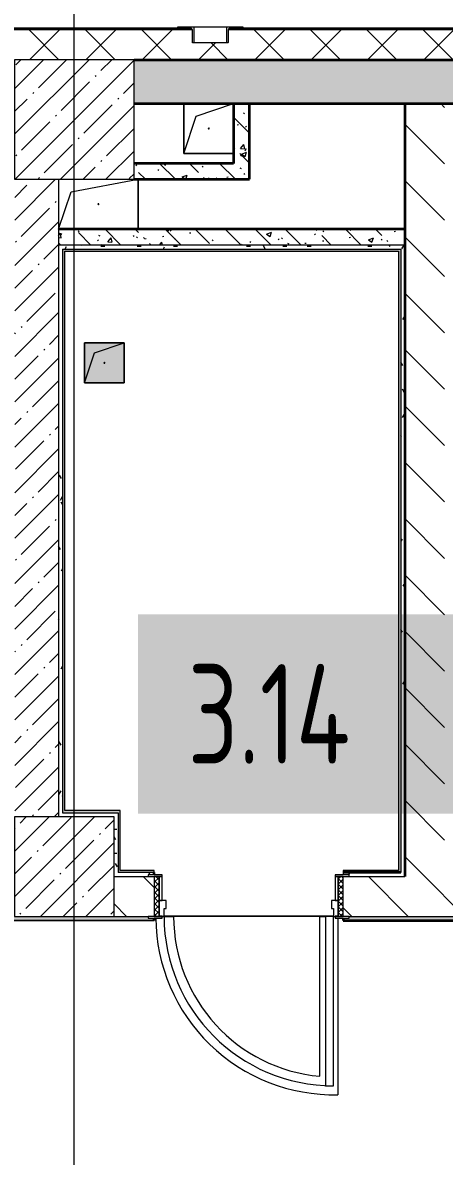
# Model space of a CAD drawing. Header units: millimetres. Extents: x 3914 to 443608, y -156176 to 78197.
# Drawn here: x 329170 to 331288, y -136281 to -130591 of the extents above; entities that cross this region are included whole.
import ezdxf

# ---------------------------------------------------------------- set-up
doc = ezdxf.new("R2010")
doc.units = ezdxf.units.MM
doc.linetypes.add('200_ШТРИХ__ш1_п0_6_', pattern=[160, 100, -60])
doc.layers.add('A-AREA-PATT-3', color=7, linetype='Continuous', lineweight=5, true_color=0xe6fae8, transparency=1)
for name, color, linetype, lineweight in [('A-DOOR-1', 7, 'Continuous', 5), ('A-DOOR-2', 7, '200_ШТРИХ__ш1_п0_6_', 5), ('A-DOOR-FRAM-2', 7, 'Continuous', 5), ('A-FLOR', 7, 'Continuous', 9), ('A-GENM', 7, 'Continuous', 9), ('A-WALL', 7, 'Continuous', 5), ('A-WALL-1', 7, 'Continuous', 35), ('I-WALL', 7, 'Continuous', 5), ('S-COLS', 7, 'Continuous', 9), ('S-COLS-1', 7, 'Continuous', 5), ('Оси', 7, 'Continuous', 9)]:
    doc.layers.add(name, color=color, linetype=linetype, lineweight=lineweight)
doc.layers.add('A-DOOR-FRAM-1', color=7, linetype='Continuous', lineweight=5, true_color=0xc0c0c0)
doc.layers.add('A-WALL-FNSH-1', color=9, linetype='Continuous', lineweight=5, true_color=0x808080)
doc.styles.add('СПДС', font='ГОСТ тип А.ttf', dxfattribs={"width": 0.9})
pattern_1 = [(135, (315419.7, -145976.68), (-141.4214, -141.4214), [])]
pattern_2 = [(135, (315419.7, -145976.68), (-150.8683, -150.8683), [213.36, -35.56, 7.112, -35.56]), (135, (315419.7, -145825.9), (-150.8683, -150.8683), []), (50, (315419.7, -145976.68), (255.0577, -22.3145), [26.67, -293.37]), (355, (315419.7, -145976.68), (-49.3404, 267.479), [21.336, -234.696]), (100.451, (315440.96, -145978.54), (205.7195, 245.1636), [22.666, -249.326]), (46.184, (315419.7, -145905.56), (379.511, -58.86), [40.005, -440.055]), (96.636, (315451.33, -145910.46), (332.3634, 346.399), [33.999, -373.989]), (351.184, (315419.7, -145905.56), (332.367, 346.395), [32.004, -352.044]), (21, (315455.26, -145923.34), (212.2602, -143.1711), [26.67, -293.37]), (326, (315455.26, -145923.34), (86.5224, 257.8632), [21.336, -234.696]), (71.451, (315472.95, -145935.27), (298.784, 114.69), [22.666, -249.326]), (37.5, (315419.7, -145976.68), (4.32385, 118.3775), [6.706, -225.146, 6.706, -231.546, -235.585]), (37.5, (315419.7, -145976.68), (4.32385, 118.3775), [-470.103, 6.706, -228.879]), (7.5, (315419.7, -145976.68), (93.5476, 140.2533), [6.706, -129.134, 6.706, -219.812, -89.789]), (7.5, (315419.7, -145976.68), (93.5476, 140.2533), [-362.356, 6.706, -83.083]), (327.5, (315340.4, -145976.68), (189.82734, -8.0202), [6.706, -82.194, 6.706, -270.662, -368.046]), (327.5, (315340.4, -145976.68), (189.82734, -8.0202), [-366.268, 6.706, -361.34]), (317.5, (315304.84, -145976.68), (207.3811, 35.5976), [6.706, -108.864, 6.706, -177.495, -261.366]), (317.5, (315304.84, -145976.68), (207.3811, 35.5976), [-299.771, 6.706, -254.66])]
pattern_3 = [(45, (315419.7, -145976.68), (-114.04925, 114.04925), []), (45, (315533.75, -145976.68), (-114.04925, 114.04925), [201.612, -40.322, 6.706, -33.617])]
pattern_4 = [(0, (315419.7, -145976.68), (243.84, 60.96), [20.117, -162.763, 20.117, -162.763, -975.36]), (0, (315419.7, -145976.68), (243.84, 60.96), [-365.76, 20.117, -345.643, 20.117, -162.763, -426.72]), (0, (315419.7, -145976.68), (243.84, 60.96), [-914.4, 20.117, -101.803, 20.117, -284.683]), (120, (315511.14, -145946.2), (-174.71291, 180.69163), [20.117, -162.763, 20.117, -162.763, -975.36]), (120, (315511.14, -145946.2), (-174.71291, 180.69163), [-365.76, 20.117, -345.643, 20.117, -162.763, -426.72]), (120, (315511.14, -145946.2), (-174.71291, 180.69163), [-914.4, 20.117, -101.803, 20.117, -284.683]), (240, (315541.62, -145824.28), (-69.12709, -241.65163), [20.117, -162.763, 20.117, -162.763, -975.36]), (240, (315541.62, -145824.28), (-69.12709, -241.65163), [-365.76, 20.117, -345.643, 20.117, -162.763, -426.72]), (240, (315541.62, -145824.28), (-69.12709, -241.65163), [-914.4, 20.117, -101.803, 20.117, -284.683])]

# ---------------------------------------------------------------- blocks, each defined once
blk = doc.blocks.new('BSC_Колонна _Прямоугольная - 600х600-V527-Объем проектирования 3 этажа')
at = {"layer": 'S-COLS-1'}
h = blk.add_hatch(dxfattribs=at)
h.set_pattern_fill('FP_25', color=256, style=0, pattern_type=2)
h.set_pattern_definition([(45, (-14010, -14900), (-114.0493, 114.0493), []), (45, (-13895.95, -14900), (-114.0493, 114.0493), [201.612, -40.322, 6.706, -33.617])])
h.paths.add_polyline_path([(-238.6, -300), (300, -300), (300, 300), (-300, 300), (-300, -300)])
for p, q in [((300, 300), (-300, 300)), ((-300, 300), (-300, -300)), ((300, -300), (300, 300)), ((-300, -300), (300, -300))]:
    blk.add_line(p, q, dxfattribs=at)
blk = doc.blocks.new('GM_Отверстие прямоугольное _в плите_ - Отверстие-V588-Объем проектирования 3 этажа')
at = {"layer": 'A-GENM'}
for p, q in [((-137.5, 62.5), (200, 125)), ((200, 125), (200, -125)), ((200, -125), (200, 125)), ((-200, -125), (-137.5, 62.5))]:
    blk.add_line(p, q, dxfattribs=at)
for start, end in [(360, 180), (180, 360)]:
    blk.add_arc((0, 0), 2.5, start, end, dxfattribs=at)
blk = doc.blocks.new('GM_Отверстие прямоугольное _в плите_ - Отверстие-21611859-Объем проектирования 3 этажа')
at = {"layer": 'A-GENM'}
for p, q in [((-100, -100), (-100, 100)), ((-100, 100), (100, 100)), ((100, 100), (-100, 100)), ((-100, 100), (-100, -100)), ((-50, 50), (100, 100)), ((100, 100), (100, -100)), ((100, -100), (100, 100)), ((-100, -100), (-50, 50)), ((100, -100), (-100, -100)), ((-100, -100), (100, -100))]:
    blk.add_line(p, q, dxfattribs=at)
for start, end in [(360, 180), (180, 360)]:
    blk.add_arc((0, 0), 2.5, start, end, dxfattribs=at)
blk = doc.blocks.new('BSC_Колонна _Прямоугольная - 500х500-V603-Объем проектирования 3 этажа')
at = {"layer": 'S-COLS-1'}
h = blk.add_hatch(dxfattribs=at)
h.set_pattern_fill('FP_139', color=256, style=0, pattern_type=2)
h.set_pattern_definition([(45, (-13960, -11150), (-114.0493, 114.0493), []), (45, (-13845.95, -11150), (-114.0493, 114.0493), [201.612, -40.322, 6.706, -33.617])])
h.paths.add_polyline_path([(-249.7, -250), (250, -250), (250, 250), (-250, 247.8), (-250, -250)])
for p, q in [((250, 250), (-250, 250)), ((-250, 250), (-250, -250)), ((250, -250), (250, 250)), ((-250, -250), (250, -250))]:
    blk.add_line(p, q, dxfattribs=at)
blk = doc.blocks.new('GM_Отверстие прямоугольное _в плите_ - Отверстие-V645-Объем проектирования 3 этажа')
at = {"layer": 'A-GENM'}
for p, q in [((-125, -125), (-125, 125)), ((-125, 125), (-125, -125)), ((-62.5, 62.5), (125, 125)), ((-125, -125), (-62.5, 62.5)), ((125, -125), (-125, -125)), ((-125, -125), (125, -125))]:
    blk.add_line(p, q, dxfattribs=at)
for start, end in [(360, 180), (180, 360)]:
    blk.add_arc((0, 0), 2.5, start, end, dxfattribs=at)
blk = doc.blocks.new('Уголок вложенный - Уголок вложенный-23964580-Объем проектирования 3 этажа')
at = {"layer": 'A-GENM'}
for p, q in [((14530, 15365), (14610, 15365)), ((14530, 15361), (14530, 15365)), ((14610, 15365), (14610, 15285)), ((14594, 15358), (14533, 15358)), ((14603, 15288), (14603, 15349)), ((14610, 15285), (14606, 15285))]:
    blk.add_line(p, q, dxfattribs=at)
at = {"layer": 'A-GENM', "flags": 128}
for points in [[(14533, 15358), (14532.3, 15358.1), (14531.7, 15358.3), (14531.1, 15358.7), (14530.7, 15359.1), (14530.3, 15359.7), (14530.1, 15360.3), (14530, 15361)], [(14603, 15349), (14602.8, 15351), (14602.1, 15352.9), (14601, 15354.6), (14599.6, 15356), (14597.9, 15357.1), (14596, 15357.8), (14594, 15358)], [(14606, 15285), (14605.3, 15285.1), (14604.7, 15285.3), (14604.1, 15285.7), (14603.7, 15286.1), (14603.3, 15286.7), (14603.1, 15287.3), (14603, 15288)]]:
    blk.add_lwpolyline(points, dxfattribs=at)
blk = doc.blocks.new('Уголок вложенный - Уголок вложенный-V646-Объем проектирования 3 этажа')
at = {"layer": 'A-GENM'}
for p, q in [((14776, 15365), (14856, 15365)), ((14776, 15285), (14776, 15365)), ((14856, 15365), (14856, 15361)), ((14783, 15349), (14783, 15288)), ((14853, 15358), (14792, 15358)), ((14780, 15285), (14776, 15285))]:
    blk.add_line(p, q, dxfattribs=at)
at = {"layer": 'A-GENM', "flags": 128}
for points in [[(14792, 15358), (14790, 15357.8), (14788.1, 15357.1), (14786.4, 15356), (14785, 15354.6), (14783.9, 15352.9), (14783.2, 15351), (14783, 15349)], [(14856, 15361), (14855.9, 15360.3), (14855.7, 15359.7), (14855.3, 15359.1), (14854.9, 15358.7), (14854.3, 15358.3), (14853.7, 15358.1), (14853, 15358)], [(14783, 15288), (14782.9, 15287.3), (14782.7, 15286.7), (14782.3, 15286.1), (14781.9, 15285.7), (14781.3, 15285.3), (14780.7, 15285.1), (14780, 15285)]]:
    blk.add_lwpolyline(points, dxfattribs=at)
blk = doc.blocks.new('Уголок вложенный - Уголок вложенный-V647-Объем проектирования 3 этажа')
at = {"layer": 'A-GENM'}
for p, q in [((14530, 15361), (14530, 15365)), ((14610, 15365), (14776, 15365)), ((14856, 15365), (14856, 15361)), ((14596, 15357.8), (14594, 15358)), ((14603, 15349), (14602.8, 15351)), ((14783.2, 15351), (14783, 15349)), ((14792, 15358), (14790, 15357.8)), ((14610, 15285), (14606, 15285)), ((14776, 15285), (14610, 15285)), ((14780, 15285), (14776, 15285))]:
    blk.add_line(p, q, dxfattribs=at)
at = {"layer": 'A-GENM', "flags": 128}
for points in [[(14532.3, 15358.1), (14531.7, 15358.3), (14531.1, 15358.7), (14530.7, 15359.1), (14530.3, 15359.7), (14530.1, 15360.3), (14530, 15361)], [(14856, 15361), (14855.9, 15360.3), (14855.7, 15359.7), (14855.3, 15359.1), (14854.9, 15358.7), (14854.3, 15358.3), (14853.7, 15358.1)], [(14606, 15285), (14605.3, 15285.1), (14604.7, 15285.3), (14604.1, 15285.7), (14603.7, 15286.1), (14603.3, 15286.7), (14603.1, 15287.3)], [(14782.9, 15287.3), (14782.7, 15286.7), (14782.3, 15286.1), (14781.9, 15285.7), (14781.3, 15285.3), (14780.7, 15285.1), (14780, 15285)]]:
    blk.add_lwpolyline(points, dxfattribs=at)

msp = doc.modelspace()

# ---------------------------------------------------------------- hatches: boundary and pattern name
at = {"layer": 'A-AREA-PATT-3'}
msp.add_hatch(color=256, dxfattribs=at).paths.add_polyline_path([(329480.7, -132397.9), (329680.7, -132397.9), (329680.7, -132197.9), (329480.7, -132197.9)])
at = {"layer": 'A-DOOR-2'}
h = msp.add_hatch(dxfattribs=at)
h.set_pattern_fill('FP_33', color=256, angle=180, style=0, pattern_type=2)
h.set_pattern_definition([(315, (328491.759, -135141.364), (14.14214, 14.14214), []), (45, (328491.759, -135141.364), (-14.14214, 14.14214), [])])
h.paths.add_polyline_path([(329855.7, -135076.7), (329855.7, -134876.7), (329830.7, -134876.7), (329830.7, -135076.7)])
at = {"layer": 'A-DOOR-FRAM-2'}
h = msp.add_hatch(dxfattribs=at)
h.set_pattern_fill('FP_34', color=256, angle=180, style=0, pattern_type=2)
h.set_pattern_definition([(225, (330614.554, -135141.364), (14.1421, -14.1421), []), (315, (330614.554, -135141.364), (14.1421, 14.1421), [])])
h.paths.add_polyline_path([(330755.7, -135076.7), (330780.7, -135075.2), (330780.7, -134876.7), (330755.7, -134878.4), (330755.7, -135075.2)])
at = {"layer": 'A-WALL'}
h = msp.add_hatch(dxfattribs=at)
h.set_pattern_fill('FP_24', color=256, style=0, pattern_type=2)
h.set_pattern_definition([(45, (315419.7, -145976.68), (-141.4214, 141.4214), []), (135, (315419.7, -145976.68), (-141.4214, -141.4214), [])])
h.paths.add_polyline_path([(353927.5, -130776.7), (357579.7, -130776.7), (357579.7, -130626.7), (353229.7, -130626.7), (353229.7, -130776.7), (353689.7, -130776.7)])
h.paths.add_polyline_path([(329735, -130776.7), (347529.7, -130776.7), (347529.7, -130626.7), (341030, -130627.7), (341030, -130688.7), (341023, -130691.7), (339857, -130691.7), (339850, -130688.7), (339850, -130626.7), (335209.7, -130627.7), (335209.7, -130688.7), (335202.7, -130691.7), (334436.7, -130691.7), (334429.7, -130688.7), (334429.7, -130626.7), (330202.7, -130627.7), (330202.7, -130688.7), (330195.7, -130691.7), (330029.7, -130691.7), (330022.7, -130688.7), (330022.7, -130626.7), (328279.7, -130626.7), (328279.7, -130776.7), (329729.7, -130776.7)])
h.paths.add_polyline_path([(315309.7, -130776.7), (322179.7, -130776.7), (322179.7, -130626.7), (315459.7, -130626.7), (315459.7, -130683.7), (315309.7, -130683.7)])
h.paths.add_polyline_path([(349049.7, -130776.7), (349179.7, -130776.7), (349179.7, -130626.7), (349029.7, -130626.7), (349029.7, -130776.7)])
h.paths.add_polyline_path([(325179.7, -130776.7), (325179.7, -130626.7), (324579.7, -130626.7), (324579.7, -130776.7)])
h.paths.add_polyline_path([(350079.7, -130776.7), (350829.7, -130776.7), (350829.7, -130626.7), (350079.7, -130626.7)])
h.paths.add_polyline_path([(323679.7, -130776.7), (323679.7, -130626.7), (323079.7, -130626.7), (323079.7, -130776.7)])
h.paths.add_polyline_path([(348429.7, -130776.7), (348659.7, -130776.7), (348659.7, -130626.7), (348429.7, -130626.7), (348429.7, -130758.7)])
at = {"layer": 'I-WALL'}
h = msp.add_hatch(dxfattribs=at)
h.set_pattern_fill('FP_1', color=256, style=0, pattern_type=2)
h.set_pattern_definition(pattern_3)
h.paths.add_polyline_path([(331058.7, -130996.7), (333530, -130996.3), (333530, -130776.7), (329729.7, -130776.7), (329729.7, -130996.7), (330309.7, -130996.7)])
h.paths.add_polyline_path([(347200.9, -130996.7), (347529.7, -130996.7), (347529.7, -130776.7), (346029.7, -130776.7), (346029.7, -130996.7), (347180.9, -130996.7)])
h.paths.add_polyline_path([(335629.7, -130996.7), (337329.7, -130996.7), (337329.7, -130776.7), (334130, -130776.7), (334130, -130996.7), (335409.7, -130996.7)])
h.paths.add_polyline_path([(345429.7, -130996.7), (345429.7, -130776.7), (341829.7, -130776.7), (341829.7, -130996.7), (343379.7, -130996.7)])
h.paths.add_polyline_path([(341229.7, -130996.7), (341229.7, -130776.7), (337929.7, -130776.7), (337929.7, -130996.7), (341156.7, -130996.7)])
h = msp.add_hatch(dxfattribs=at)
h.set_pattern_fill('FP_41', color=256, style=0, pattern_type=2)
h.set_pattern_definition(pattern_2)
h.paths.add_polyline_path([(330229.7, -131296.7), (330309.7, -131296.7), (330309.7, -130996.7), (330229.7, -130996.7), (330229.7, -131246.7)])
h = msp.add_hatch(dxfattribs=at)
h.set_pattern_fill('FP_23', color=256, style=0, pattern_type=2)
h.set_pattern_definition(pattern_1)
h.paths.add_polyline_path([(331089.7, -134876.7), (331289.7, -134876.7), (331289.7, -130996.7), (331089.7, -130996.7), (331089.7, -134845.7)])
h = msp.add_hatch(dxfattribs=at)
h.set_pattern_fill('FP_41', color=256, style=0, pattern_type=2)
h.set_pattern_definition(pattern_2)
h.paths.add_polyline_path([(330309.7, -131376.7), (330309.7, -131296.7), (329729.7, -131296.7), (329729.7, -131376.7), (330278.9, -131376.7)])
h = msp.add_hatch(dxfattribs=at)
h.set_pattern_fill('FP_1', color=256, style=0, pattern_type=2)
h.set_pattern_definition(pattern_3)
h.paths.add_polyline_path([(329350.7, -134576.7), (329350.7, -131376.7), (329130.7, -131376.7), (329130.7, -134576.7), (329191.1, -134576.7)])
h = msp.add_hatch(dxfattribs=at)
h.set_pattern_fill('FP_41', color=256, style=0, pattern_type=2)
h.set_pattern_definition(pattern_2)
h.paths.add_polyline_path([(331089.7, -131706.7), (331089.7, -131626.7), (329350.7, -131626.7), (329350.7, -131706.7), (331069.7, -131706.7)])
h = msp.add_hatch(dxfattribs=at)
h.set_pattern_fill('FP_191', color=256, style=0, pattern_type=2)
h.set_pattern_definition(pattern_4)
h.paths.add_polyline_path([(329660.7, -131726.7), (331069.7, -131726.7), (331069.7, -131706.7), (329350.7, -131706.7), (329350.7, -131726.7), (329381.7, -131726.7)])
h = msp.add_hatch(dxfattribs=at)
h.set_pattern_fill('FP_191', color=256, style=0, pattern_type=2)
h.set_pattern_definition(pattern_4)
h.paths.add_polyline_path([(329350.7, -134576.7), (329370.7, -134576.7), (329370.7, -131726.7), (329350.7, -131726.7), (329350.7, -134545.7)])
for points in [[(331069.7, -131737.7), (331069.7, -131726.7), (329370.7, -131726.7), (329370.7, -131737.7), (331058.7, -131737.7)], [(329370.7, -134556.7), (329381.7, -134556.7), (329381.7, -131737.7), (329370.7, -131737.7), (329370.7, -134545.7)], [(331069.7, -134845.7), (331069.7, -131737.7), (331058.7, -131737.7), (331058.7, -134845.7)], [(329649.7, -134556.7), (329660.7, -134556.7), (329660.7, -134545.7), (329381.7, -134545.7), (329381.7, -134556.7), (329629.7, -134556.7)], [(329649.7, -134856.7), (329660.7, -134856.7), (329660.7, -134556.7), (329649.7, -134556.7), (329649.7, -134855.4)]]:
    msp.add_hatch(color=256, dxfattribs=at).paths.add_polyline_path(points)
h = msp.add_hatch(dxfattribs=at)
h.set_pattern_fill('FP_191', color=256, style=0, pattern_type=2)
h.set_pattern_definition(pattern_4)
h.paths.add_polyline_path([(331069.7, -134876.7), (331089.7, -134876.7), (331089.7, -131706.7), (331069.7, -131706.7), (331069.7, -134856.7)])
h = msp.add_hatch(dxfattribs=at)
h.set_pattern_fill('FP_191', color=256, style=0, pattern_type=2)
h.set_pattern_definition(pattern_4)
h.paths.add_polyline_path([(329649.7, -134876.7), (329649.7, -134576.7), (329629.7, -134576.7), (329629.7, -134876.7)])
h = msp.add_hatch(dxfattribs=at)
h.set_pattern_fill('FP_191', color=256, style=0, pattern_type=2)
h.set_pattern_definition(pattern_4)
h.paths.add_polyline_path([(331058.7, -134876.7), (331069.7, -134876.7), (331069.7, -134856.7), (330780.7, -134856.7), (330780.7, -134868.7), (330810.7, -134868.7), (330810.7, -134876.7), (330822.8, -134876.7)])
h.paths.add_polyline_path([(329649.7, -134876.7), (329800.7, -134876.7), (329800.7, -134868.7), (329830.7, -134868.7), (329830.7, -134856.7), (329649.7, -134856.7)])
h = msp.add_hatch(color=256, dxfattribs=at)
h.paths.add_polyline_path([(330822.8, -134856.7), (331069.7, -134856.7), (331069.7, -134845.7), (330780.7, -134845.7), (330780.7, -134856.7)])
h.paths.add_polyline_path([(329735, -134856.7), (329830.7, -134856.7), (329830.7, -134845.7), (329660.7, -134845.7), (329660.7, -134856.7)])
h = msp.add_hatch(dxfattribs=at)
h.set_pattern_fill('FP_23', color=256, style=0, pattern_type=2)
h.set_pattern_definition(pattern_1)
h.paths.add_polyline_path([(335129.7, -135076.7), (335129.7, -134876.7), (332329.7, -134876.7), (332329.7, -135076.7), (334630, -135076.7)])
h.paths.add_polyline_path([(329629.7, -135076.7), (329830.7, -135075.2), (329830.7, -134876.7), (329629.7, -134876.7)])
h.paths.add_polyline_path([(330780.7, -135076.7), (331379.7, -135076.7), (331379.7, -134876.7), (330780.7, -134876.7), (330780.7, -135075.2)])
h = msp.add_hatch(dxfattribs=at)
h.set_pattern_fill('FP_191', color=256, style=0, pattern_type=2)
h.set_pattern_definition(pattern_4)
h.paths.add_polyline_path([(335350.5, -135096.7), (335649.7, -135096.7), (335649.7, -135076.7), (332359.7, -135076.7), (332359.7, -135084.7), (332329.7, -135085.8), (332329.7, -135096.7), (334630, -135096.7)])
h.paths.add_polyline_path([(329130, -135096.7), (329830.7, -135096.7), (329830.7, -135084.7), (329800.7, -135084.7), (329800.7, -135076.7), (328381, -135078.9), (328381, -135096.7), (328647.2, -135096.7)])
h.paths.add_polyline_path([(330780.7, -135096.7), (331379.7, -135096.7), (331379.7, -135084.7), (331349.7, -135084.7), (331349.7, -135076.7), (330810.7, -135076.7), (330810.7, -135084.7), (330780.7, -135084.7), (330780.7, -135090.1)])

# ---------------------------------------------------------------- linework, layer by layer
at = {"layer": 'A-DOOR-1'}
for p, q in [((330730.7, -135076.7), (330690.7, -135076.7)), ((330690.7, -135076.7), (330690.7, -135926.7)), ((330730.7, -135926.7), (330730.7, -135076.7)), ((330690.7, -135926.7), (330730.7, -135926.7))]:
    msp.add_line(p, q, dxfattribs=at)
msp.add_arc((330730.7, -135076.7), 850, 180, 270, dxfattribs=at)
at = {"layer": 'A-DOOR-FRAM-1'}
for p, q in [((329870.7, -134868.7), (329800.7, -134868.7)), ((329800.7, -134868.7), (329800.7, -134876.7)), ((329800.7, -134876.7), (329870.7, -134876.7)), ((329855.7, -134876.7), (329830.7, -134876.7)), ((329830.7, -134876.7), (329830.7, -135076.7)), ((329855.7, -135076.7), (329855.7, -134876.7)), ((329870.7, -134876.7), (329855.7, -134876.7)), ((329855.7, -134876.7), (329855.7, -134996.7)), ((329870.7, -134876.7), (329870.7, -134868.7)), ((329870.7, -134996.7), (329870.7, -134876.7)), ((330740.7, -134868.7), (330740.7, -134876.7)), ((330810.7, -134868.7), (330740.7, -134868.7)), ((330740.7, -134876.7), (330740.7, -134996.7)), ((330755.7, -134876.7), (330740.7, -134876.7)), ((330740.7, -134876.7), (330810.7, -134876.7)), ((330755.7, -134876.7), (330755.7, -135076.7)), ((330780.7, -134876.7), (330755.7, -134876.7)), ((330755.7, -134996.7), (330755.7, -134876.7)), ((330780.7, -135076.7), (330780.7, -134876.7)), ((330810.7, -134876.7), (330810.7, -134868.7)), ((329890.7, -134996.7), (329855.7, -134996.7)), ((329855.7, -134996.7), (329855.7, -135076.7)), ((329855.7, -134996.7), (329870.7, -134996.7)), ((329890.7, -135036.7), (329890.7, -134996.7)), ((330755.7, -134996.7), (330720.7, -134996.7)), ((330720.7, -134996.7), (330720.7, -135036.7)), ((330740.7, -134996.7), (330755.7, -134996.7)), ((330755.7, -135076.7), (330755.7, -134996.7)), ((329870.7, -135076.7), (329800.7, -135076.7)), ((329800.7, -135076.7), (329800.7, -135084.7)), ((329800.7, -135084.7), (329870.7, -135084.7)), ((329830.7, -135076.7), (329855.7, -135076.7)), ((329870.7, -135075.7), (329855.7, -135075.7)), ((329855.7, -135075.7), (329855.7, -135076.7)), ((329855.7, -135076.7), (329880.7, -135076.7)), ((329855.7, -135076.7), (329870.7, -135076.7)), ((329870.7, -135076.7), (329870.7, -135075.7)), ((329870.7, -135084.7), (329870.7, -135076.7)), ((329880.7, -135076.7), (329880.7, -135036.7)), ((329880.7, -135036.7), (329890.7, -135036.7)), ((330720.7, -135036.7), (330730.7, -135036.7)), ((330730.7, -135036.7), (330730.7, -135076.7)), ((330730.7, -135076.7), (330755.7, -135076.7)), ((330740.7, -135075.7), (330740.7, -135076.7)), ((330755.7, -135075.7), (330740.7, -135075.7)), ((330740.7, -135076.7), (330755.7, -135076.7)), ((330740.7, -135076.7), (330740.7, -135084.7)), ((330810.7, -135076.7), (330740.7, -135076.7)), ((330740.7, -135084.7), (330810.7, -135084.7)), ((330755.7, -135076.7), (330755.7, -135075.7)), ((330755.7, -135076.7), (330780.7, -135076.7)), ((330810.7, -135084.7), (330810.7, -135076.7))]:
    msp.add_line(p, q, dxfattribs=at)
at = {"layer": 'A-FLOR'}
for p, q in [((329381.7, -134545.7), (329381.7, -131737.7)), ((331058.7, -131737.7), (331058.7, -134845.7)), ((329660.7, -134545.7), (329381.7, -134545.7)), ((329660.7, -134845.7), (329660.7, -134545.7)), ((330822.8, -134845.7), (330780.7, -134845.7)), ((330780.7, -134845.7), (330780.7, -134868.7)), ((330690.7, -135076.7), (329870.7, -135076.7)), ((329870.7, -135076.8), (329928.6, -135076.8)), ((330730.7, -135075.2), (329880.7, -135075.2)), ((330663.6, -135878.8), (330663.6, -135076.8)), ((330663.6, -135076.8), (330690.7, -135076.8)), ((330730.7, -135076.8), (330740.7, -135076.8)), ((330753.6, -135084.7), (330753.6, -135971.6))]:
    msp.add_line(p, q, dxfattribs=at)
for radius, start, end in [(895, 180.5053, 271.2805), (895, 180.5053, 271.2805), (805, 180, 265.0115), (805, 180, 265.0115)]:
    msp.add_arc((330733.6, -135076.8), radius, start, end, dxfattribs=at)
at = {"layer": 'A-WALL'}
for p, q in [((330021.9, -130623.7), (328279.7, -130623.7)), ((330023.1, -130626.7), (328279.7, -130626.7)), ((334430.1, -130626.7), (330202.3, -130626.7)), ((334428.9, -130623.7), (330203.5, -130623.7)), ((333530, -130776.7), (329729.7, -130776.7)), ((329350.7, -131376.7), (329350.7, -134576.7)), ((331089.7, -131706.7), (329350.7, -131706.7)), ((329370.7, -131726.7), (331069.7, -131726.7)), ((329370.7, -131726.7), (329370.7, -134556.7)), ((331069.7, -131726.7), (331069.7, -134856.7)), ((329370.7, -134556.7), (329649.7, -134556.7)), ((329649.7, -134576.7), (329649.7, -134856.7)), ((329830.7, -134856.7), (329649.7, -134856.7)), ((329629.7, -134876.7), (329800.7, -134876.7)), ((330810.7, -134876.7), (331089.7, -134876.7)), ((329629.7, -135076.7), (329800.7, -135076.7)), ((330810.7, -135076.7), (331349.7, -135076.7))]:
    msp.add_line(p, q, dxfattribs=at)
at = {"layer": 'A-WALL-1'}
for p, q in [((329729.7, -130776.7), (337329.7, -130776.7)), ((329729.7, -130996.7), (332229.7, -130996.7)), ((330229.7, -130996.7), (330229.7, -131296.7)), ((330309.7, -131376.7), (330309.7, -130996.7)), ((331089.7, -130996.7), (331089.7, -134876.7)), ((330229.7, -131296.7), (329729.7, -131296.7)), ((329729.7, -131376.7), (330309.7, -131376.7)), ((331089.7, -131626.7), (329350.7, -131626.7)), ((329830.7, -134868.7), (329830.7, -134856.7)), ((331069.7, -134856.7), (330780.7, -134856.7)), ((329830.7, -135096.7), (329830.7, -135084.7)), ((330780.7, -135084.7), (330780.7, -135096.7)), ((330780.7, -135096.7), (331379.7, -135096.7))]:
    msp.add_line(p, q, dxfattribs=at)
at = {"layer": 'A-WALL-FNSH-1'}
for p, q in [((329952.7, -130618.7), (328279.7, -130618.7)), ((330016.1, -130618.7), (330013.7, -130618.7)), ((330211.7, -130618.7), (330209.3, -130618.7)), ((334359.7, -130618.7), (330272.7, -130618.7)), ((329381.7, -131737.7), (331058.7, -131737.7)), ((329649.7, -134556.7), (329649.7, -134576.7)), ((329830.7, -134845.7), (329660.7, -134845.7)), ((329830.7, -134856.7), (329830.7, -134845.7)), ((331058.7, -134845.7), (330822.8, -134845.7)), ((328359, -135097.7), (329830.7, -135097.7)), ((329830.7, -135096.7), (328381, -135096.7)), ((329830.7, -135097.7), (329830.7, -135096.7)), ((330780.7, -135096.7), (330780.7, -135097.7)), ((330780.7, -135097.7), (331379.7, -135097.7))]:
    msp.add_line(p, q, dxfattribs=at)
at = {"layer": 'Оси'}
msp.add_lwpolyline([(329429.7, -147882.9), (329429.7, -142882.9), (329429.7, -123578.6), (329429.7, -118578.6)], dxfattribs=at)

# ---------------------------------------------------------------- block references
at = {"layer": 'A-GENM'}
for name, p in [('Уголок вложенный - Уголок вложенный-23964580-Объем проектирования 3 этажа', (315419.7, -145976.7)), ('Уголок вложенный - Уголок вложенный-V647-Объем проектирования 3 этажа', (315419.7, -145976.7)), ('Уголок вложенный - Уголок вложенный-V646-Объем проектирования 3 этажа', (315419.7, -145976.7)), ('GM_Отверстие прямоугольное _в плите_ - Отверстие-V645-Объем проектирования 3 этажа', (330104.7, -131121.7)), ('GM_Отверстие прямоугольное _в плите_ - Отверстие-V588-Объем проектирования 3 этажа', (329550.7, -131501.7)), ('GM_Отверстие прямоугольное _в плите_ - Отверстие-21611859-Объем проектирования 3 этажа', (329580.7, -132297.9))]:
    msp.add_blockref(name, p, dxfattribs=at)
at = {"layer": 'S-COLS'}
for name, p in [('BSC_Колонна _Прямоугольная - 600х600-V527-Объем проектирования 3 этажа', (329429.7, -131076.7)), ('BSC_Колонна _Прямоугольная - 500х500-V603-Объем проектирования 3 этажа', (329379.7, -134826.7))]:
    msp.add_blockref(name, p, dxfattribs=at)

# ---------------------------------------------------------------- texts
at = {"insert": (329999.4, -133810.3), "char_height": 500, "width": 1255.443, "attachment_point": 1, "style": 'СПДС', "bg_fill": 1, "box_fill_scale": 1.5, "bg_fill_color": 7, "bg_fill_true_color": 16777215, "bg_fill_transparency": 0}
msp.add_mtext('3.14', dxfattribs=at)

doc.saveas('drawing.dxf')
